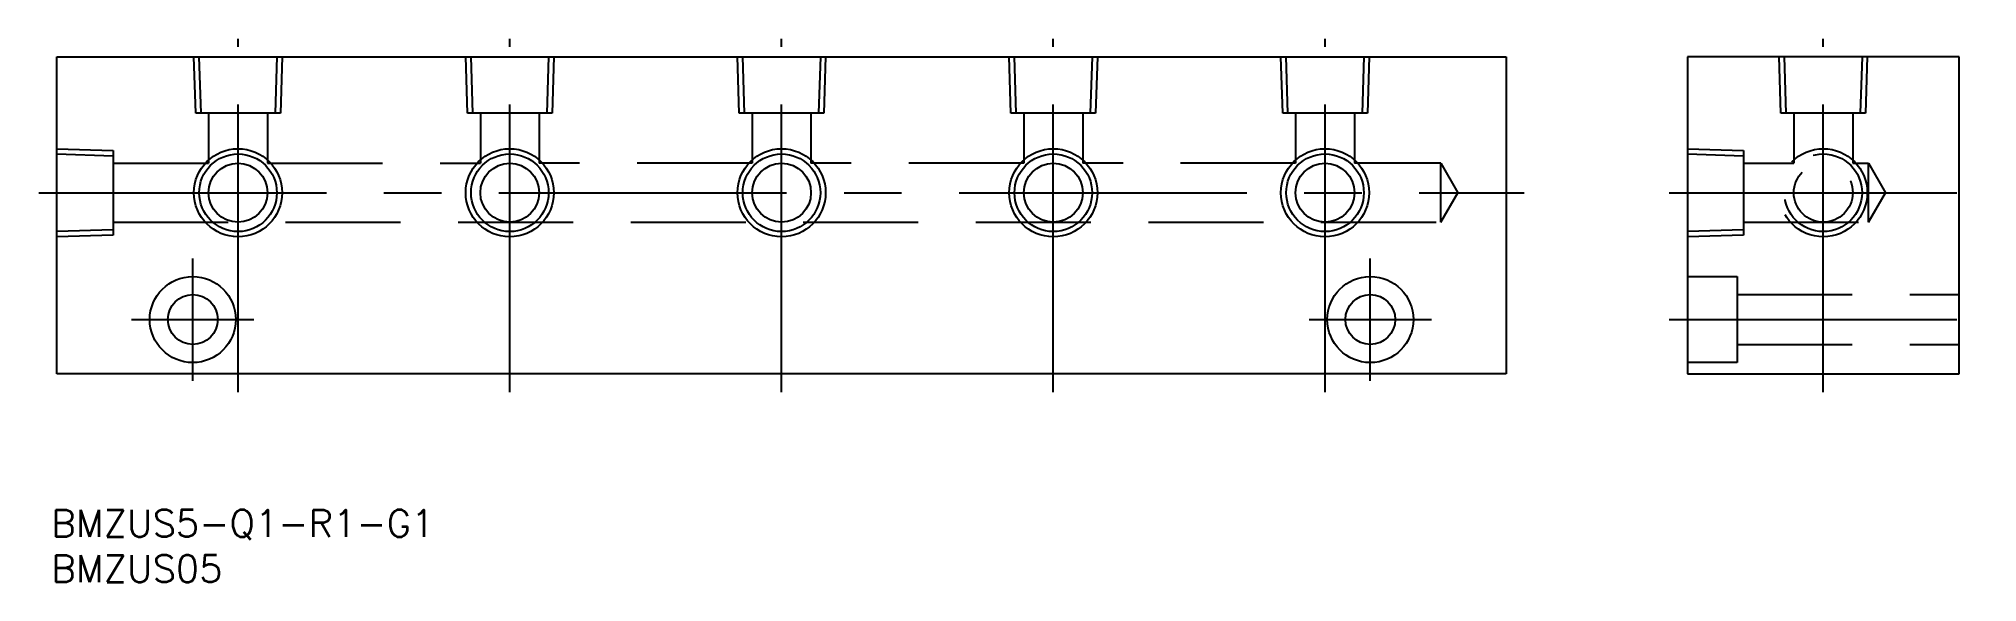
# Model space of a CAD drawing. Extents: x -2 to 212, y -23 to 37.
import ezdxf

# ---------------------------------------------------------------- set-up
doc = ezdxf.new("R2010")
doc.units = 0
doc.linetypes.add('CENTER', pattern=[50.8, 31.75, -6.35, 6.35, -6.35])
doc.linetypes.add('DASHED', pattern=[19.05, 12.7, -6.35])
doc.layers.get('0').update_dxf_attribs({"linetype": 'CONTINUOUS'})
doc.layers.add('CENTER', color=1, linetype='CONTINUOUS')
doc.styles.get("Standard").update_dxf_attribs({"font": 'txt.shx', "height": 3, "bigfont": 'bigfont.shx'})

# ---------------------------------------------------------------- blocks, each defined once
blk = doc.blocks.new('*U2')
at = {"color": 7, "linetype": 'CONTINUOUS'}
blk.add_text('BMZUS05', height=3, dxfattribs=at).set_placement((-0.625, -23))
blk = doc.blocks.new('*U3')
at = {"color": 7, "linetype": 'CONTINUOUS'}
blk.add_text('BMZUS5-Q1-R1-G1', height=3, dxfattribs=at).set_placement((-0.625, -18))

msp = doc.modelspace()

# ---------------------------------------------------------------- linework, layer by layer
at = {"color": 7, "linetype": 'CONTINUOUS'}
for p, q in [((0, 0), (0, 35)), ((0, 35), (160, 35)), ((160, 35), (160, 0)), ((210, 35), (180, 35)), ((180, 35), (180, 0)), ((210, 0), (210, 35)), ((160, 0), (0, 0)), ((180, 0), (210, 0))]:
    msp.add_line(p, q, dxfattribs=at)
at = {"color": 3, "linetype": 'DASHED'}
for p, q in [((15.32975, 28.8), (15.136, 35)), ((15.91075, 28.8), (15.717, 35)), ((24.283, 35), (24.08925, 28.8)), ((24.864, 35), (24.67025, 28.8)), ((45.32975, 28.8), (45.136, 35)), ((45.91075, 28.8), (45.717, 35)), ((54.283, 35), (54.08925, 28.8)), ((54.864, 35), (54.67025, 28.8)), ((75.32975, 28.8), (75.136, 35)), ((75.91075, 28.8), (75.717, 35)), ((84.283, 35), (84.08925, 28.8)), ((84.864, 35), (84.67025, 28.8)), ((105.32975, 28.8), (105.136, 35)), ((105.91075, 28.8), (105.717, 35)), ((114.283, 35), (114.08925, 28.8)), ((114.864, 35), (114.67025, 28.8)), ((135.32975, 28.8), (135.136, 35)), ((135.91075, 28.8), (135.717, 35)), ((144.283, 35), (144.08925, 28.8)), ((144.864, 35), (144.67025, 28.8)), ((190.32975, 28.8), (190.136, 35)), ((190.91075, 28.8), (190.717, 35)), ((199.283, 35), (199.08925, 28.8)), ((199.864, 35), (199.67025, 28.8)), ((24.67025, 28.8), (15.32975, 28.8)), ((16.75, 28.8), (16.75, 23.25)), ((23.25, 28.8), (23.25, 23.25)), ((54.67025, 28.8), (45.32975, 28.8)), ((46.75, 28.8), (46.75, 23.25)), ((53.25, 28.8), (53.25, 23.25)), ((84.67025, 28.8), (75.32975, 28.8)), ((76.75, 28.8), (76.75, 23.25)), ((83.25, 28.8), (83.25, 23.25)), ((114.67025, 28.8), (105.32975, 28.8)), ((106.75, 28.8), (106.75, 23.25)), ((113.25, 28.8), (113.25, 23.25)), ((144.67025, 28.8), (135.32975, 28.8)), ((136.75, 28.8), (136.75, 23.25)), ((143.25, 28.8), (143.25, 23.25)), ((199.67025, 28.8), (190.32975, 28.8)), ((191.75, 28.8), (191.75, 23.25)), ((198.25, 28.8), (198.25, 23.25)), ((0, 24.864), (6.2, 24.67025)), ((0, 24.283), (6.2, 24.08925)), ((6.2, 24.67025), (6.2, 15.32975)), ((180, 24.864), (186.2, 24.67025)), ((180, 24.283), (186.2, 24.08925)), ((186.2, 24.67025), (186.2, 15.32975)), ((6.2, 23.25), (16.75, 23.25)), ((23.25, 23.25), (46.75, 23.25)), ((76.75, 23.25), (53.25, 23.25)), ((106.75, 23.25), (83.25, 23.25)), ((136.75, 23.25), (113.25, 23.25)), ((152.8, 23.25), (143.25, 23.25)), ((152.8, 16.75), (152.8, 23.25)), ((152.8, 23.25), (154.67639, 20)), ((186.2, 23.25), (191.75, 23.25)), ((198.25, 23.25), (200, 23.25)), ((200, 16.75), (200, 23.25)), ((200, 23.25), (201.87639, 20)), ((152.8, 16.75), (154.67639, 20)), ((200, 16.75), (201.87639, 20)), ((6.2, 15.91075), (0, 15.717)), ((6.2, 15.32975), (0, 15.136)), ((6.2, 16.75), (152.8, 16.75)), ((186.2, 15.91075), (180, 15.717)), ((186.2, 15.32975), (180, 15.136)), ((186.2, 16.75), (200, 16.75)), ((180, 10.75), (185.5, 10.75)), ((185.5, 10.75), (185.5, 1.25)), ((185.5, 8.75), (210, 8.75)), ((185.5, 3.25), (210, 3.25)), ((185.5, 1.25), (180, 1.25))]:
    msp.add_line(p, q, dxfattribs=at)
at = {"color": 3, "linetype": 'CONTINUOUS'}
for centre in [(20, 20), (50, 20), (80, 20), (110, 20), (140, 20)]:
    msp.add_circle(centre, 4.864, dxfattribs=at)
at = {"color": 7, "linetype": 'CONTINUOUS'}
for centre, radius in [((20, 20), 4.283), ((50, 20), 4.283), ((80, 20), 4.283), ((110, 20), 4.283), ((140, 20), 4.283), ((20, 20), 3.25), ((50, 20), 3.25), ((80, 20), 3.25), ((110, 20), 3.25), ((140, 20), 3.25), ((15, 6), 4.75), ((145, 6), 4.75), ((15, 6), 2.75), ((145, 6), 2.75)]:
    msp.add_circle(centre, radius, dxfattribs=at)
at = {"color": 3, "linetype": 'DASHED'}
for radius in [4.864, 4.283, 3.25]:
    msp.add_circle((195, 20), radius, dxfattribs=at)
at = {"layer": 'CENTER', "color": 1, "linetype": 'CENTER'}
for p, q in [((20, -2), (20, 37)), ((50, -2), (50, 37)), ((80, -2), (80, 37)), ((110, -2), (110, 37)), ((140, -2), (140, 37)), ((195, -2), (195, 37)), ((-2, 20), (162, 20)), ((178, 20), (212, 20)), ((15, -0.75), (15, 12.75)), ((145, -0.75), (145, 12.75)), ((8.25, 6), (21.75, 6)), ((138.25, 6), (151.75, 6)), ((178, 6), (212, 6))]:
    msp.add_line(p, q, dxfattribs=at)

# ---------------------------------------------------------------- block references
at = {"color": 7, "linetype": 'CONTINUOUS'}
for name in ['*U3', '*U2']:
    msp.add_blockref(name, (0, 0), dxfattribs=at)

doc.saveas('drawing.dxf')
